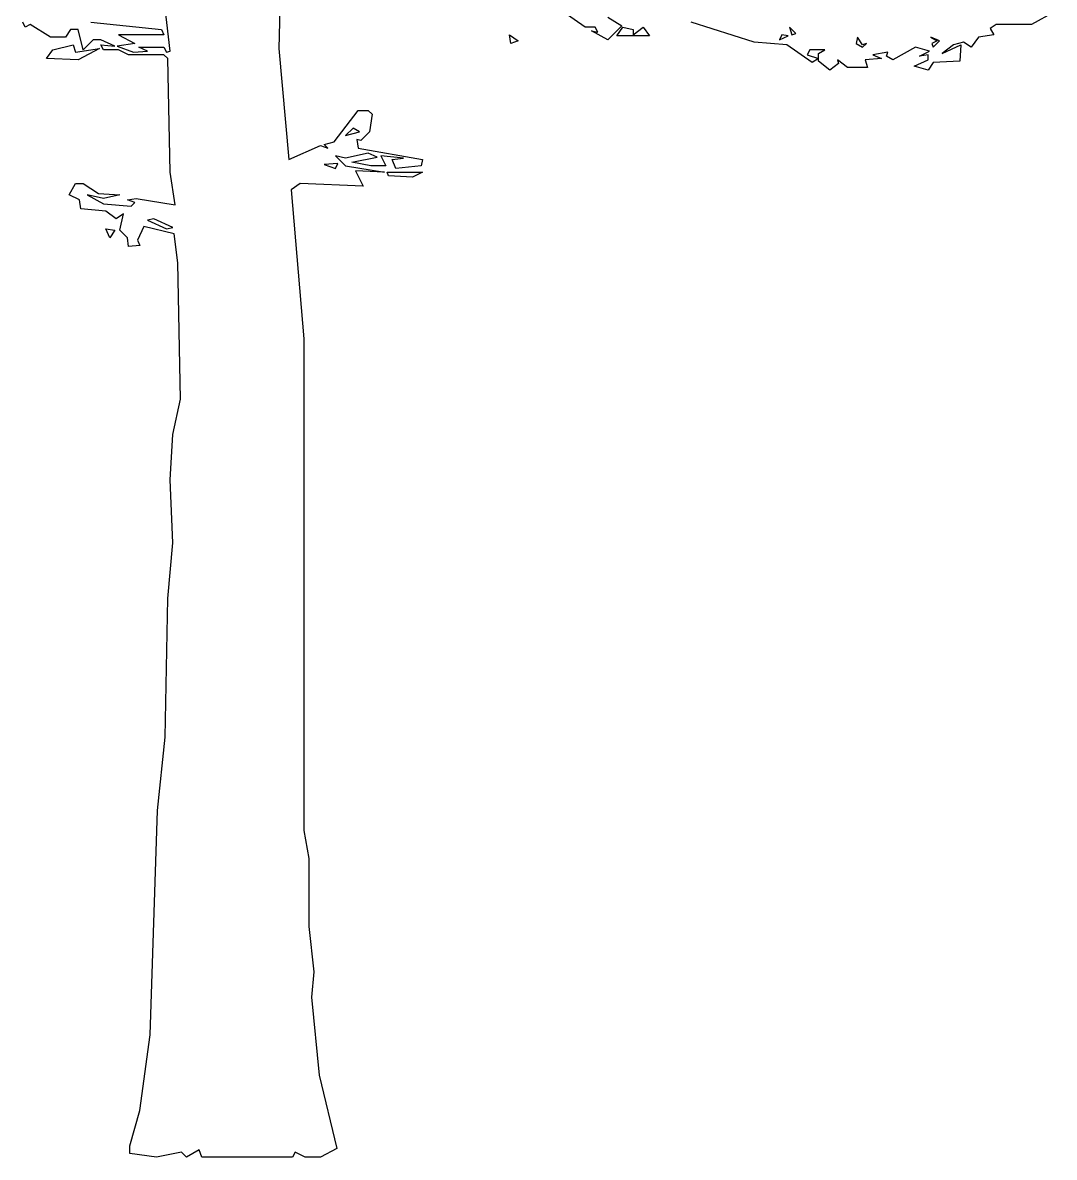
# Model space of a CAD drawing. Header units: millimetres. Extents: x -1916 to 1919, y -2 to 9002.
# Drawn here: x -430 to 1370, y -2 to 1978 of the extents above; entities that cross this region are included whole.
import ezdxf

# ---------------------------------------------------------------- set-up
doc = ezdxf.new("R2010")
doc.units = ezdxf.units.MM
doc.layers.add('ALMOND-DRAW-PROFILE', color=7, linetype='Continuous', lineweight=25)

msp = doc.modelspace()

# ---------------------------------------------------------------- linework, layer by layer
at = {"layer": 'ALMOND-DRAW-PROFILE'}
for points in [[(20.9, 2095.9), (16.5, 1933), (34.1, 1739.2), (89.2, 1763.5), (102.4, 1759.1), (95.8, 1765.7), (113.4, 1770.1), (155.2, 1825.1), (172.8, 1825.1), (179.4, 1818.5), (175, 1787.7), (159.6, 1772.3), (153, 1774.5), (155.2, 1759.1), (267.5, 1739.2), (265.3, 1728.2), (221.2, 1723.8), (214.6, 1739.2), (234.5, 1741.4), (194.8, 1745.8), (203.6, 1728.2), (177.2, 1728.2), (144.2, 1734.8), (188.2, 1743.6), (172.8, 1750.2), (133.2, 1741.4), (115.6, 1745.8), (133.2, 1728.2), (201.4, 1717.2), (150.8, 1719.4), (164, 1693), (53.9, 1697.4), (38.5, 1686.4), (60.5, 1426.6), (60.5, 568), (69.3, 519.6), (69.3, 400.7), (78.1, 321.4), (73.7, 277.4), (86.9, 140.9), (117.8, 13.2), (89.2, -2.2), (62.7, -2.2), (45.1, 6.6), (40.7, -2.2), (-117.8, -2.2), (-122.2, 11), (-144.2, -2.2), (-153, 6.6), (-197.1, -2.2), (-243.3, 4.4), (-243.3, 17.6), (-225.7, 79.3), (-208.1, 211.4), (-194.9, 603.2), (-181.6, 730.9), (-177.2, 973.1), (-168.4, 1070), (-172.8, 1180), (-168.4, 1259.3), (-155.2, 1320.9), (-159.6, 1558.7), (-166.2, 1609.3), (-219.1, 1622.6), (-230.1, 1598.3), (-225.7, 1589.5), (-245.5, 1587.3), (-247.7, 1602.7), (-260.9, 1615.9), (-254.3, 1644.6), (-267.5, 1635.8), (-285.1, 1649), (-329.1, 1653.4), (-331.3, 1668.8), (-349, 1677.6), (-338, 1697.4), (-324.7, 1697.4), (-298.3, 1679.8), (-260.9, 1677.6), (-289.5, 1671), (-318.1, 1677.6), (-289.5, 1662.2), (-241.1, 1657.8), (-234.5, 1664.4), (-247.7, 1668.8), (-232.3, 1671), (-164, 1660), (-172.8, 1717.2), (-177.2, 1915.4), (-183.8, 1922), (-245.5, 1922), (-263.1, 1930.8), (-289.5, 1930.8), (-293.9, 1939.6), (-269.7, 1937.4), (-293.9, 1948.4), (-307.1, 1948.4), (-324.7, 1930.8), (-333.6, 1966), (-346.8, 1966), (-355.6, 1952.8), (-382, 1952.8), (-417.2, 1974.8), (-426, 1970.4), (-430.4, 1979.2)], [(-311.5, 1979.2), (-188.2, 1966), (-183.8, 1957.2), (-263.1, 1957.2), (-234.5, 1941.8), (-265.3, 1937.4), (-236.7, 1926.4), (-212.5, 1928.6), (-227.9, 1935.2), (-183.8, 1935.2), (-179.4, 1926.4), (-172.8, 1928.6), (-181.6, 2003.4)], [(591.1, 1988), (615.3, 1972.6), (591.1, 1948.4), (562.5, 1963.8), (573.5, 1961.6), (569.1, 1970.4), (551.5, 1970.4), (507.4, 2001.2)], [(1370.5, 1996.8), (1330.8, 1974.8), (1269.2, 1974.8), (1258.2, 1968.2), (1264.8, 1957.2), (1238.4, 1952.8), (1225.2, 1935.2), (1211.9, 1944), (1194.3, 1939.6), (1174.5, 1924.2), (1207.5, 1939.6), (1205.3, 1911), (1159.1, 1908.8), (1150.3, 1895.5), (1126.1, 1902.2), (1150.3, 1913.2), (1150.3, 1922), (1134.9, 1919.8), (1152.5, 1928.6), (1128.3, 1935.2), (1088.7, 1913.2), (1077.7, 1919.8), (1079.9, 1926.4), (1053.4, 1922), (1068.8, 1915.4), (1040.2, 1913.2), (1044.6, 1900), (1009.4, 1900), (991.8, 1913.2), (994, 1906.6), (978.6, 1895.5), (958.8, 1911), (958.8, 1915.4), (947.8, 1908.8), (903.7, 1939.6), (846.5, 1944), (736.4, 1979.2)]]:
    msp.add_lwpolyline(points, dxfattribs=at)
for points in [[(606.5, 1955), (617.5, 1970.4), (635.1, 1966), (635.1, 1957.2), (652.8, 1970.4), (663.8, 1955)], [(912.5, 1957.2), (919.1, 1959.4), (908.1, 1970.4)], [(421.6, 1941.8), (419.4, 1957.2), (434.8, 1946.2)], [(890.5, 1948.4), (905.9, 1955), (894.9, 1957.2)], [(1035.8, 1935.2), (1042.4, 1941.8), (1035.8, 1939.6), (1027, 1952.8), (1024.8, 1941.8)], [(1159.1, 1935.2), (1170.1, 1946.2), (1154.7, 1952.8), (1165.7, 1946.2), (1156.9, 1941.8)], [(-388.6, 1915.4), (-377.6, 1930.8), (-342.4, 1939.6), (-338, 1926.4), (-296.1, 1933), (-333.6, 1913.2)], [(958.8, 1915.4), (958.8, 1924.2), (969.8, 1930.8), (943.4, 1930.8), (939, 1922)], [(133.2, 1781.1), (157.4, 1787.7), (146.4, 1794.3)], [(115.6, 1723.8), (120, 1732.6), (95.8, 1730.4)], [(249.9, 1708.4), (208, 1710.6), (205.8, 1717.2), (267.5, 1717.2)], [(-179.4, 1618.2), (-168.4, 1620.4), (-201.5, 1635.8), (-212.5, 1633.6)], [(-278.5, 1602.7), (-285.1, 1618.2), (-269.7, 1615.9)]]:
    msp.add_lwpolyline(points, close=True, dxfattribs=at)

doc.saveas('drawing.dxf')
